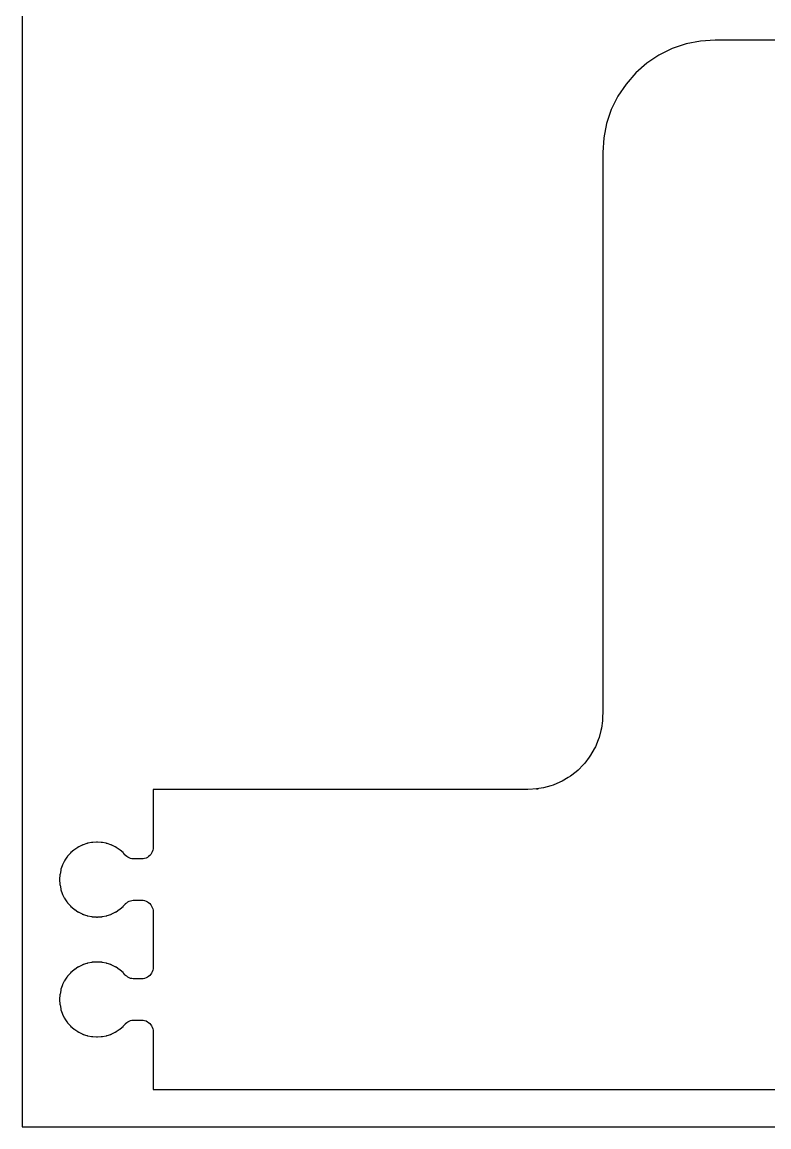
# Model space of a CAD drawing. Header units: inches. Extents: x 0 to 48, y 0 to 48.
# Drawn here: x 0 to 9.97, y 0 to 14.74 of the extents above; entities that cross this region are included whole.
import ezdxf

# ---------------------------------------------------------------- set-up
doc = ezdxf.new("R2010")
doc.units = ezdxf.units.IN
doc.header["$MEASUREMENT"] = 0
doc.layers.add('CUT_OUTSIDE', color=1, linetype='Continuous')
doc.layers.add('SHEET', color=8, linetype='Continuous')

msp = doc.modelspace()

# ---------------------------------------------------------------- linework, layer by layer
at = {"layer": 'CUT_OUTSIDE'}
msp.add_lwpolyline([(11.75, 14.5), (9.25, 14.5), (9.054, 14.487), (8.861, 14.449), (8.676, 14.386), (8.5, 14.299), (8.337, 14.19), (8.189, 14.061), (8.06, 13.913), (7.951, 13.75), (7.864, 13.574), (7.801, 13.388), (7.763, 13.196), (7.75, 13), (7.75, 5.525), (7.748, 5.476), (7.744, 5.418), (7.732, 5.321), (7.725, 5.289), (7.7, 5.195), (7.689, 5.164), (7.652, 5.073), (7.637, 5.044), (7.588, 4.959), (7.57, 4.932), (7.511, 4.854), (7.489, 4.83), (7.42, 4.761), (7.395, 4.739), (7.318, 4.679), (7.29, 4.661), (7.206, 4.612), (7.176, 4.598), (7.086, 4.56), (7.055, 4.55), (6.96, 4.524), (6.928, 4.518), (6.867, 4.51), (6.887, 4.51), (6.88, 4.509), (6.75, 4.5), (2.75, 4.5), (1.755, 4.5), (1.75, 4.5), (1.75, 4.495), (1.75, 3.73), (1.748, 3.71), (1.744, 3.69), (1.738, 3.671), (1.729, 3.652), (1.718, 3.636), (1.704, 3.62), (1.689, 3.607), (1.672, 3.596), (1.654, 3.587), (1.635, 3.58), (1.615, 3.576), (1.595, 3.575), (1.498, 3.575), (1.489, 3.575), (1.483, 3.576), (1.465, 3.578), (1.446, 3.582), (1.429, 3.589), (1.412, 3.598), (1.396, 3.609), (1.382, 3.621), (1.38, 3.624), (1.373, 3.631), (1.358, 3.648), (1.357, 3.649), (1.356, 3.65), (1.355, 3.652), (1.351, 3.655), (1.35, 3.657), (1.349, 3.657), (1.347, 3.659), (1.31, 3.691), (1.308, 3.693), (1.308, 3.694), (1.306, 3.695), (1.302, 3.698), (1.3, 3.699), (1.299, 3.7), (1.297, 3.701), (1.256, 3.729), (1.254, 3.73), (1.254, 3.73), (1.251, 3.732), (1.248, 3.734), (1.245, 3.735), (1.245, 3.735), (1.243, 3.737), (1.198, 3.758), (1.196, 3.759), (1.195, 3.76), (1.193, 3.761), (1.189, 3.762), (1.187, 3.763), (1.186, 3.764), (1.183, 3.765), (1.137, 3.78), (1.134, 3.781), (1.134, 3.781), (1.131, 3.782), (1.127, 3.783), (1.124, 3.784), (1.124, 3.784), (1.121, 3.785), (1.073, 3.794), (1.07, 3.795), (1.07, 3.795), (1.067, 3.795), (1.063, 3.796), (1.06, 3.796), (1.059, 3.796), (1.057, 3.796), (1.008, 3.799), (1.005, 3.8), (1.004, 3.8), (1.002, 3.8), (0.998, 3.8), (0.995, 3.8), (0.994, 3.8), (0.992, 3.799), (0.942, 3.796), (0.94, 3.796), (0.939, 3.796), (0.937, 3.796), (0.932, 3.795), (0.93, 3.795), (0.929, 3.795), (0.927, 3.794), (0.878, 3.785), (0.876, 3.784), (0.875, 3.784), (0.872, 3.783), (0.868, 3.782), (0.866, 3.781), (0.865, 3.781), (0.863, 3.78), (0.816, 3.765), (0.813, 3.764), (0.813, 3.763), (0.81, 3.762), (0.806, 3.761), (0.804, 3.76), (0.803, 3.759), (0.801, 3.758), (0.757, 3.737), (0.755, 3.735), (0.754, 3.735), (0.752, 3.734), (0.748, 3.732), (0.746, 3.73), (0.745, 3.73), (0.743, 3.729), (0.702, 3.701), (0.7, 3.7), (0.699, 3.699), (0.697, 3.698), (0.694, 3.695), (0.692, 3.694), (0.691, 3.693), (0.689, 3.691), (0.652, 3.659), (0.65, 3.657), (0.65, 3.657), (0.648, 3.655), (0.645, 3.652), (0.643, 3.65), (0.643, 3.649), (0.641, 3.648), (0.608, 3.61), (0.607, 3.608), (0.606, 3.608), (0.605, 3.606), (0.602, 3.602), (0.6, 3.6), (0.6, 3.6), (0.599, 3.598), (0.571, 3.557), (0.57, 3.555), (0.569, 3.554), (0.568, 3.552), (0.566, 3.548), (0.565, 3.546), (0.564, 3.545), (0.563, 3.543), (0.541, 3.498), (0.54, 3.496), (0.54, 3.496), (0.539, 3.493), (0.537, 3.489), (0.536, 3.487), (0.536, 3.486), (0.535, 3.484), (0.519, 3.437), (0.518, 3.435), (0.518, 3.434), (0.518, 3.431), (0.516, 3.427), (0.516, 3.425), (0.516, 3.424), (0.515, 3.422), (0.506, 3.373), (0.505, 3.371), (0.505, 3.37), (0.505, 3.367), (0.504, 3.363), (0.504, 3.361), (0.504, 3.36), (0.503, 3.357), (0.5, 3.308), (0.5, 3.305), (0.5, 3.305), (0.5, 3.302), (0.5, 3.298), (0.5, 3.295), (0.5, 3.295), (0.5, 3.292), (0.503, 3.243), (0.504, 3.24), (0.504, 3.239), (0.504, 3.237), (0.505, 3.233), (0.505, 3.23), (0.505, 3.229), (0.506, 3.227), (0.515, 3.178), (0.516, 3.176), (0.516, 3.175), (0.516, 3.173), (0.518, 3.169), (0.518, 3.166), (0.518, 3.165), (0.519, 3.163), (0.535, 3.116), (0.536, 3.114), (0.536, 3.113), (0.537, 3.111), (0.539, 3.107), (0.54, 3.104), (0.54, 3.104), (0.541, 3.102), (0.563, 3.057), (0.564, 3.055), (0.565, 3.054), (0.566, 3.052), (0.568, 3.048), (0.569, 3.046), (0.57, 3.045), (0.571, 3.043), (0.599, 3.002), (0.6, 3), (0.6, 3), (0.602, 2.998), (0.605, 2.994), (0.606, 2.992), (0.607, 2.992), (0.608, 2.99), (0.641, 2.952), (0.643, 2.951), (0.643, 2.95), (0.645, 2.948), (0.648, 2.945), (0.65, 2.943), (0.65, 2.943), (0.652, 2.941), (0.689, 2.909), (0.691, 2.907), (0.692, 2.906), (0.694, 2.905), (0.697, 2.902), (0.699, 2.901), (0.7, 2.9), (0.702, 2.899), (0.743, 2.871), (0.745, 2.87), (0.746, 2.87), (0.748, 2.868), (0.752, 2.866), (0.754, 2.865), (0.755, 2.865), (0.757, 2.863), (0.801, 2.842), (0.803, 2.841), (0.804, 2.84), (0.806, 2.839), (0.81, 2.838), (0.813, 2.837), (0.813, 2.836), (0.816, 2.835), (0.863, 2.82), (0.865, 2.819), (0.866, 2.819), (0.868, 2.818), (0.872, 2.817), (0.875, 2.816), (0.876, 2.816), (0.878, 2.815), (0.927, 2.806), (0.929, 2.805), (0.93, 2.805), (0.932, 2.805), (0.937, 2.804), (0.939, 2.804), (0.94, 2.804), (0.942, 2.804), (0.992, 2.801), (0.994, 2.8), (0.995, 2.8), (0.998, 2.8), (1.002, 2.8), (1.004, 2.8), (1.005, 2.8), (1.008, 2.801), (1.057, 2.804), (1.059, 2.804), (1.06, 2.804), (1.063, 2.804), (1.067, 2.805), (1.07, 2.805), (1.07, 2.805), (1.073, 2.806), (1.121, 2.815), (1.124, 2.816), (1.124, 2.816), (1.127, 2.817), (1.131, 2.818), (1.134, 2.819), (1.134, 2.819), (1.137, 2.82), (1.183, 2.835), (1.186, 2.836), (1.187, 2.837), (1.189, 2.838), (1.193, 2.839), (1.195, 2.84), (1.196, 2.841), (1.198, 2.842), (1.243, 2.863), (1.245, 2.865), (1.245, 2.865), (1.248, 2.866), (1.251, 2.868), (1.254, 2.87), (1.254, 2.87), (1.256, 2.871), (1.297, 2.899), (1.299, 2.9), (1.3, 2.901), (1.302, 2.902), (1.306, 2.905), (1.308, 2.906), (1.308, 2.907), (1.31, 2.909), (1.347, 2.941), (1.349, 2.943), (1.35, 2.943), (1.351, 2.945), (1.355, 2.948), (1.356, 2.95), (1.357, 2.951), (1.358, 2.952), (1.372, 2.968), (1.378, 2.975), (1.382, 2.979), (1.396, 2.991), (1.412, 3.002), (1.428, 3.011), (1.446, 3.018), (1.464, 3.022), (1.483, 3.024), (1.487, 3.025), (1.496, 3.025), (1.595, 3.025), (1.615, 3.024), (1.635, 3.02), (1.654, 3.013), (1.672, 3.004), (1.689, 2.993), (1.704, 2.98), (1.718, 2.964), (1.729, 2.947), (1.738, 2.929), (1.744, 2.91), (1.748, 2.89), (1.75, 2.87), (1.75, 2.13), (1.748, 2.11), (1.744, 2.09), (1.738, 2.071), (1.729, 2.053), (1.718, 2.036), (1.704, 2.02), (1.689, 2.007), (1.672, 1.996), (1.654, 1.987), (1.635, 1.98), (1.615, 1.976), (1.595, 1.975), (1.497, 1.975), (1.488, 1.975), (1.483, 1.976), (1.464, 1.978), (1.446, 1.982), (1.428, 1.989), (1.412, 1.998), (1.396, 2.009), (1.382, 2.021), (1.38, 2.024), (1.373, 2.031), (1.358, 2.048), (1.357, 2.049), (1.356, 2.05), (1.355, 2.052), (1.351, 2.055), (1.35, 2.057), (1.349, 2.057), (1.347, 2.059), (1.31, 2.091), (1.308, 2.093), (1.308, 2.094), (1.306, 2.095), (1.302, 2.098), (1.3, 2.099), (1.299, 2.1), (1.297, 2.101), (1.256, 2.129), (1.254, 2.13), (1.254, 2.13), (1.251, 2.132), (1.248, 2.134), (1.245, 2.135), (1.245, 2.135), (1.243, 2.137), (1.198, 2.158), (1.196, 2.159), (1.195, 2.16), (1.193, 2.161), (1.189, 2.162), (1.187, 2.163), (1.186, 2.164), (1.183, 2.165), (1.137, 2.18), (1.134, 2.181), (1.134, 2.181), (1.131, 2.182), (1.127, 2.183), (1.124, 2.184), (1.124, 2.184), (1.121, 2.185), (1.073, 2.194), (1.07, 2.195), (1.07, 2.195), (1.067, 2.195), (1.063, 2.196), (1.06, 2.196), (1.059, 2.196), (1.057, 2.196), (1.008, 2.199), (1.005, 2.2), (1.004, 2.2), (1.002, 2.2), (0.998, 2.2), (0.995, 2.2), (0.994, 2.2), (0.992, 2.199), (0.942, 2.196), (0.94, 2.196), (0.939, 2.196), (0.937, 2.196), (0.932, 2.195), (0.93, 2.195), (0.929, 2.195), (0.927, 2.194), (0.878, 2.185), (0.876, 2.184), (0.875, 2.184), (0.872, 2.183), (0.868, 2.182), (0.866, 2.181), (0.865, 2.181), (0.863, 2.18), (0.816, 2.165), (0.813, 2.164), (0.813, 2.163), (0.81, 2.162), (0.806, 2.161), (0.804, 2.16), (0.803, 2.159), (0.801, 2.158), (0.757, 2.137), (0.755, 2.135), (0.754, 2.135), (0.752, 2.134), (0.748, 2.132), (0.746, 2.13), (0.745, 2.13), (0.743, 2.129), (0.702, 2.101), (0.7, 2.1), (0.699, 2.099), (0.697, 2.098), (0.694, 2.095), (0.692, 2.094), (0.691, 2.093), (0.689, 2.091), (0.652, 2.059), (0.65, 2.057), (0.65, 2.057), (0.648, 2.055), (0.645, 2.052), (0.643, 2.05), (0.643, 2.049), (0.641, 2.048), (0.608, 2.01), (0.607, 2.008), (0.606, 2.008), (0.605, 2.006), (0.602, 2.002), (0.6, 2), (0.6, 2), (0.599, 1.998), (0.571, 1.957), (0.57, 1.955), (0.569, 1.954), (0.568, 1.952), (0.566, 1.948), (0.565, 1.946), (0.564, 1.945), (0.563, 1.943), (0.541, 1.898), (0.54, 1.896), (0.54, 1.896), (0.539, 1.893), (0.537, 1.889), (0.536, 1.887), (0.536, 1.886), (0.535, 1.884), (0.519, 1.837), (0.518, 1.835), (0.518, 1.834), (0.518, 1.831), (0.516, 1.827), (0.516, 1.825), (0.516, 1.824), (0.515, 1.822), (0.506, 1.773), (0.505, 1.771), (0.505, 1.77), (0.505, 1.767), (0.504, 1.763), (0.504, 1.761), (0.504, 1.76), (0.503, 1.757), (0.5, 1.708), (0.5, 1.705), (0.5, 1.705), (0.5, 1.702), (0.5, 1.698), (0.5, 1.695), (0.5, 1.695), (0.5, 1.692), (0.503, 1.643), (0.504, 1.64), (0.504, 1.639), (0.504, 1.637), (0.505, 1.633), (0.505, 1.63), (0.505, 1.629), (0.506, 1.627), (0.515, 1.578), (0.516, 1.576), (0.516, 1.575), (0.516, 1.573), (0.518, 1.569), (0.518, 1.566), (0.518, 1.565), (0.519, 1.563), (0.535, 1.516), (0.536, 1.514), (0.536, 1.513), (0.537, 1.511), (0.539, 1.507), (0.54, 1.504), (0.54, 1.504), (0.541, 1.502), (0.563, 1.457), (0.564, 1.455), (0.565, 1.454), (0.566, 1.452), (0.568, 1.448), (0.569, 1.446), (0.57, 1.445), (0.571, 1.443), (0.599, 1.402), (0.6, 1.4), (0.6, 1.4), (0.602, 1.398), (0.605, 1.394), (0.606, 1.392), (0.607, 1.392), (0.608, 1.39), (0.641, 1.352), (0.643, 1.351), (0.643, 1.35), (0.645, 1.348), (0.648, 1.345), (0.65, 1.343), (0.65, 1.343), (0.652, 1.341), (0.689, 1.309), (0.691, 1.307), (0.692, 1.306), (0.694, 1.305), (0.697, 1.302), (0.699, 1.301), (0.7, 1.3), (0.702, 1.299), (0.743, 1.271), (0.745, 1.27), (0.746, 1.27), (0.748, 1.268), (0.752, 1.266), (0.754, 1.265), (0.755, 1.265), (0.757, 1.263), (0.801, 1.242), (0.803, 1.241), (0.804, 1.24), (0.806, 1.239), (0.81, 1.238), (0.813, 1.237), (0.813, 1.236), (0.816, 1.235), (0.863, 1.22), (0.865, 1.219), (0.866, 1.219), (0.868, 1.218), (0.872, 1.217), (0.875, 1.216), (0.876, 1.216), (0.878, 1.215), (0.927, 1.206), (0.929, 1.205), (0.93, 1.205), (0.932, 1.205), (0.937, 1.204), (0.939, 1.204), (0.94, 1.204), (0.942, 1.204), (0.992, 1.201), (0.994, 1.2), (0.995, 1.2), (0.998, 1.2), (1.002, 1.2), (1.004, 1.2), (1.005, 1.2), (1.008, 1.201), (1.057, 1.204), (1.059, 1.204), (1.06, 1.204), (1.063, 1.204), (1.067, 1.205), (1.07, 1.205), (1.07, 1.205), (1.073, 1.206), (1.121, 1.215), (1.124, 1.216), (1.124, 1.216), (1.127, 1.217), (1.131, 1.218), (1.134, 1.219), (1.134, 1.219), (1.137, 1.22), (1.183, 1.235), (1.186, 1.236), (1.187, 1.237), (1.189, 1.238), (1.193, 1.239), (1.195, 1.24), (1.196, 1.241), (1.198, 1.242), (1.243, 1.263), (1.245, 1.265), (1.245, 1.265), (1.248, 1.266), (1.251, 1.268), (1.254, 1.27), (1.254, 1.27), (1.256, 1.271), (1.297, 1.299), (1.299, 1.3), (1.3, 1.301), (1.302, 1.302), (1.306, 1.305), (1.308, 1.306), (1.308, 1.307), (1.31, 1.309), (1.347, 1.341), (1.349, 1.343), (1.35, 1.343), (1.351, 1.345), (1.355, 1.348), (1.356, 1.35), (1.357, 1.351), (1.358, 1.352), (1.372, 1.368), (1.378, 1.375), (1.382, 1.379), (1.396, 1.391), (1.412, 1.402), (1.428, 1.411), (1.446, 1.418), (1.464, 1.422), (1.483, 1.424), (1.487, 1.425), (1.496, 1.425), (1.595, 1.425), (1.615, 1.424), (1.635, 1.42), (1.654, 1.413), (1.672, 1.404), (1.689, 1.393), (1.704, 1.38), (1.718, 1.364), (1.729, 1.347), (1.738, 1.329), (1.744, 1.31), (1.748, 1.29), (1.75, 1.27), (1.75, 0.505), (1.75, 0.5), (1.755, 0.5), (2.75, 0.5), (42.75, 0.5)], dxfattribs=at)
at = {"layer": 'SHEET'}
msp.add_lwpolyline([(0, 0), (48, 0), (48, 48), (0, 48)], close=True, dxfattribs=at)

doc.saveas('drawing.dxf')
